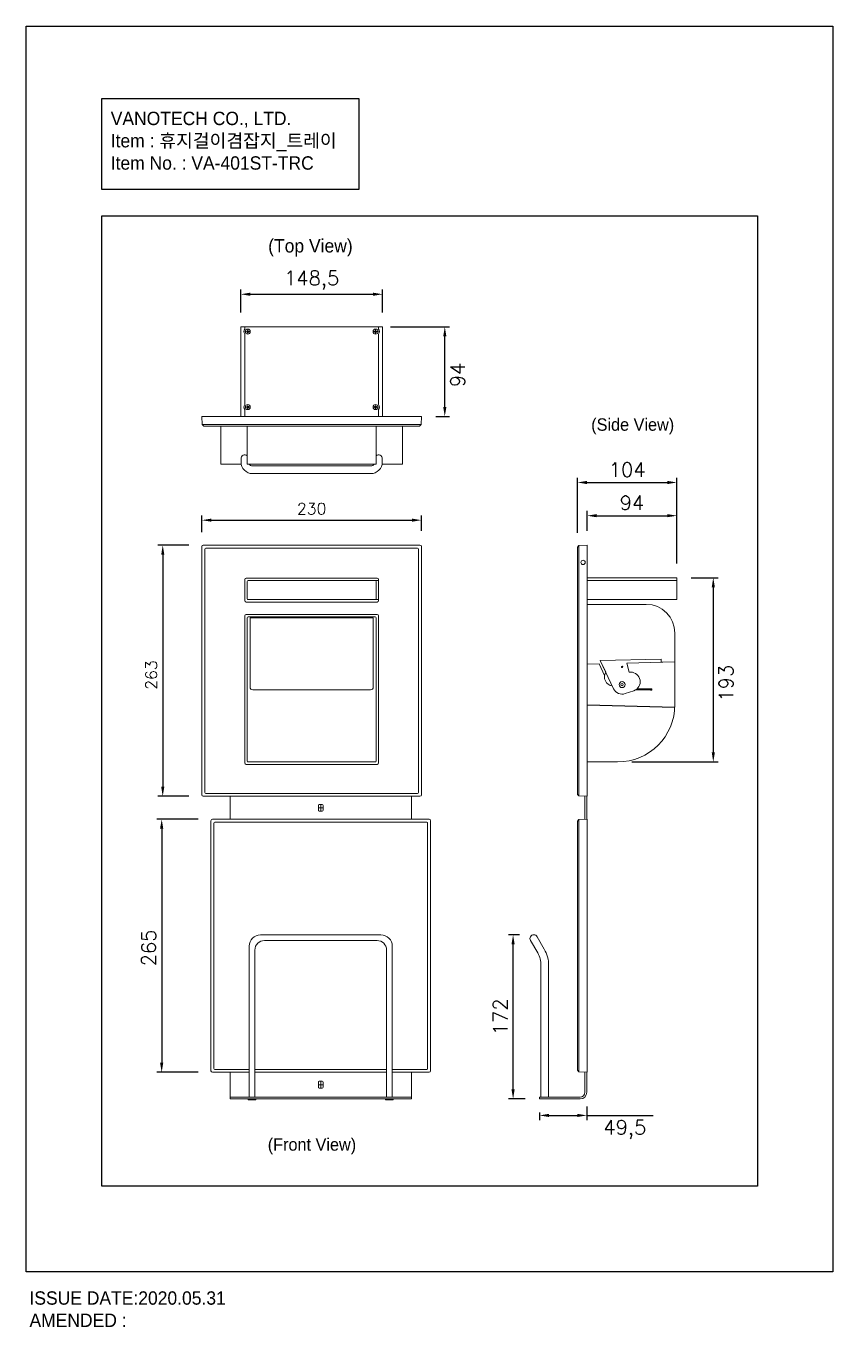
# Model space of a CAD drawing. Header units: millimetres. Extents: x 281 to 1739, y 83 to 1446.
# Drawn here: x 281 to 1126, y 83 to 1446 of the extents above; entities that cross this region are included whole.
import ezdxf

# ---------------------------------------------------------------- set-up
doc = ezdxf.new("R2010")
doc.units = ezdxf.units.MM
doc.header["$LTSCALE"] = 0.5
doc.linetypes.add('CENTER', pattern=[50.8, 31.75, -6.35, 6.35, -6.35])
doc.layers.add('외형선', color=7, linetype='Continuous')
doc.styles.get("Standard").update_dxf_attribs({"font": 'txt.shx', "bigfont": 'whgtxt.shx'})
doc.styles.add('스타일', font='', dxfattribs={"height": 20})
doc.styles.get('스타일').set_extended_font_data('Gulim')
doc.dimstyles.new('ISO-25', dxfattribs={"dimtxt": 20, "dimasz": 10, "dimexe": 5, "dimexo": 15, "dimgap": 6, "dimtad": 2, "dimtxsty": 'Standard', "dimcen": 2.5, "dimadec": 0, "dimazin": 0, "dimtfac": 1, "dimtmove": 0, "dimatfit": 3, "dimfxl": 1, "dimarcsym": 0})

# ---------------------------------------------------------------- blocks, each defined once
blk = doc.blocks.new('*D7')
at = {"color": 0, "lineweight": -2, "transparency": 16777216}
for p, q in [((465.2, 915.4), (465.2, 933.1)), ((475.2, 928.1), (685.2, 928.1)), ((695.2, 916.9), (695.2, 933.1))]:
    blk.add_line(p, q, dxfattribs=at)
at = {"color": 0, "transparency": 16777216}
for points in [[(475.2, 929.8), (475.2, 926.5), (465.2, 928.1)], [(685.2, 929.8), (685.2, 926.5), (695.2, 928.1)]]:
    blk.add_solid(points, dxfattribs=at)
at = {"layer": 'Defpoints', "color": 0, "transparency": 16777216}
for p in [(695.2, 928.1), (465.2, 900.4), (695.2, 901.9)]:
    blk.add_point(p, dxfattribs=at)
at = {"color": 7, "transparency": 16777216, "insert": (580.2, 940.1), "char_height": 12, "attachment_point": 5}
blk.add_mtext('230', dxfattribs=at)
blk = doc.blocks.new('*D22')
at = {"color": 0, "lineweight": -2, "transparency": 16777216}
for p, q in [((451.7, 901.9), (419.2, 901.9)), ((424.2, 891.9), (424.2, 648.9)), ((451.7, 638.9), (419.2, 638.9))]:
    blk.add_line(p, q, dxfattribs=at)
at = {"color": 0, "transparency": 16777216}
for points in [[(422.6, 891.9), (425.9, 891.9), (424.2, 901.9)], [(422.6, 648.9), (425.9, 648.9), (424.2, 638.9)]]:
    blk.add_solid(points, dxfattribs=at)
at = {"layer": 'Defpoints', "color": 0, "transparency": 16777216}
for p in [(466.7, 901.9), (424.2, 638.9), (466.7, 638.9)]:
    blk.add_point(p, dxfattribs=at)
at = {"color": 7, "transparency": 16777216, "insert": (412.2, 765.9), "char_height": 12, "attachment_point": 5, "rotation": 90}
blk.add_mtext('263', dxfattribs=at)
blk = doc.blocks.new('*D83')
at = {"color": 0, "lineweight": -2, "transparency": 16777216}
for p, q in [((858.8, 914.9), (858.8, 972.6)), ((868.8, 967.6), (952.8, 967.6)), ((962.8, 882.9), (962.8, 972.6))]:
    blk.add_line(p, q, dxfattribs=at)
at = {"color": 0, "transparency": 16777216}
for points in [[(868.8, 969.3), (868.8, 965.9), (858.8, 967.6)], [(952.8, 969.3), (952.8, 965.9), (962.8, 967.6)]]:
    blk.add_solid(points, dxfattribs=at)
at = {"layer": 'Defpoints', "color": 0, "transparency": 16777216}
for p in [(962.8, 967.6), (858.8, 899.9), (962.8, 867.9)]:
    blk.add_point(p, dxfattribs=at)
at = {"color": 7, "transparency": 16777216, "insert": (910.8, 981.1), "char_height": 15, "attachment_point": 5}
blk.add_mtext('104', dxfattribs=at)
blk = doc.blocks.new('*D84')
at = {"color": 0, "lineweight": -2, "transparency": 16777216}
for p, q in [((868.8, 916.9), (868.8, 937.8)), ((878.8, 932.8), (952.8, 932.8)), ((962.8, 882.9), (962.8, 937.8))]:
    blk.add_line(p, q, dxfattribs=at)
at = {"color": 0, "transparency": 16777216}
for points in [[(878.8, 934.5), (878.8, 931.2), (868.8, 932.8)], [(952.8, 934.5), (952.8, 931.2), (962.8, 932.8)]]:
    blk.add_solid(points, dxfattribs=at)
at = {"layer": 'Defpoints', "color": 0, "transparency": 16777216}
for p in [(962.8, 932.8), (868.8, 901.9), (962.8, 867.9)]:
    blk.add_point(p, dxfattribs=at)
at = {"color": 7, "transparency": 16777216, "insert": (915.8, 946.3), "char_height": 15, "attachment_point": 5}
blk.add_mtext('94', dxfattribs=at)
blk = doc.blocks.new('*D85')
at = {"color": 0, "lineweight": -2, "transparency": 16777216}
for p, q in [((977.8, 867.9), (1006, 867.9)), ((1001, 857.9), (1001, 684.9)), ((915.8, 674.9), (1006, 674.9))]:
    blk.add_line(p, q, dxfattribs=at)
at = {"color": 0, "transparency": 16777216}
for points in [[(999.4, 857.9), (1002.7, 857.9), (1001, 867.9)], [(999.4, 684.9), (1002.7, 684.9), (1001, 674.9)]]:
    blk.add_solid(points, dxfattribs=at)
at = {"layer": 'Defpoints', "color": 0, "transparency": 16777216}
for p in [(962.8, 867.9), (900.8, 674.9), (1001, 674.9)]:
    blk.add_point(p, dxfattribs=at)
at = {"color": 7, "transparency": 16777216, "insert": (1014.5, 757.4), "char_height": 15, "attachment_point": 5, "rotation": 90}
blk.add_mtext('193', dxfattribs=at)
blk = doc.blocks.new('*D86')
at = {"color": 0, "lineweight": -2, "transparency": 16777216}
for p, q in [((798, 493.9), (786.3, 493.9)), ((791.3, 331.9), (791.3, 483.9)), ((804, 321.9), (786.3, 321.9))]:
    blk.add_line(p, q, dxfattribs=at)
at = {"color": 0, "transparency": 16777216}
for points in [[(789.6, 483.9), (792.9, 483.9), (791.3, 493.9)], [(789.6, 331.9), (792.9, 331.9), (791.3, 321.9)]]:
    blk.add_solid(points, dxfattribs=at)
at = {"layer": 'Defpoints', "color": 0, "transparency": 16777216}
for p in [(791.3, 493.9), (813, 493.9), (819, 321.9)]:
    blk.add_point(p, dxfattribs=at)
at = {"color": 7, "transparency": 16777216, "insert": (777.8, 407.9), "char_height": 15, "attachment_point": 5, "rotation": 90}
blk.add_mtext('172', dxfattribs=at)
blk = doc.blocks.new('*D87')
at = {"color": 0, "lineweight": -2, "transparency": 16777216}
for p, q in [((461.2, 614.9), (418.1, 614.9)), ((423.1, 604.9), (423.1, 359.9)), ((461.2, 349.9), (418.1, 349.9))]:
    blk.add_line(p, q, dxfattribs=at)
at = {"color": 0, "transparency": 16777216}
for points in [[(421.4, 604.9), (424.8, 604.9), (423.1, 614.9)], [(421.4, 359.9), (424.8, 359.9), (423.1, 349.9)]]:
    blk.add_solid(points, dxfattribs=at)
at = {"layer": 'Defpoints', "color": 0, "transparency": 16777216}
for p in [(476.2, 614.9), (423.1, 349.9), (476.2, 349.9)]:
    blk.add_point(p, dxfattribs=at)
at = {"color": 7, "transparency": 16777216, "insert": (409.6, 480.1), "char_height": 15, "attachment_point": 5, "rotation": 90}
blk.add_mtext('265', dxfattribs=at)
blk = doc.blocks.new('*D88')
at = {"color": 0, "lineweight": -2, "transparency": 16777216}
for p, q in [((868.5, 313.9), (868.5, 299.7)), ((819, 307.9), (819, 299.7)), ((829, 304.7), (858.5, 304.7)), ((868.5, 304.7), (938, 304.7))]:
    blk.add_line(p, q, dxfattribs=at)
at = {"color": 0, "transparency": 16777216}
for points in [[(829, 306.4), (829, 303), (819, 304.7)], [(858.5, 306.4), (858.5, 303), (868.5, 304.7)]]:
    blk.add_solid(points, dxfattribs=at)
at = {"layer": 'Defpoints', "color": 0, "transparency": 16777216}
for p in [(868.5, 328.9), (819, 322.9), (868.5, 304.7)]:
    blk.add_point(p, dxfattribs=at)
at = {"color": 7, "transparency": 16777216, "insert": (908.3, 290), "char_height": 15, "attachment_point": 5}
blk.add_mtext('49,5', dxfattribs=at)
blk = doc.blocks.new('*D94')
at = {"color": 0, "lineweight": -2, "transparency": 16777216}
for p, q in [((506, 1145.6), (506, 1169.7)), ((516, 1164.7), (644.5, 1164.7)), ((654.5, 1145.6), (654.5, 1169.7))]:
    blk.add_line(p, q, dxfattribs=at)
at = {"color": 0, "transparency": 16777216}
for points in [[(516, 1166.4), (516, 1163.1), (506, 1164.7)], [(644.5, 1166.4), (644.5, 1163.1), (654.5, 1164.7)]]:
    blk.add_solid(points, dxfattribs=at)
at = {"layer": 'Defpoints', "color": 0, "transparency": 16777216}
for p in [(654.5, 1164.7), (506, 1130.6), (654.5, 1130.6)]:
    blk.add_point(p, dxfattribs=at)
at = {"color": 7, "transparency": 16777216, "insert": (580.2, 1179.5), "char_height": 15, "attachment_point": 5}
blk.add_mtext('148,5', dxfattribs=at)
blk = doc.blocks.new('*D95')
at = {"color": 0, "lineweight": -2, "transparency": 16777216}
for p, q in [((662.7, 1130.7), (724.7, 1130.7)), ((719.7, 1046.7), (719.7, 1120.7)), ((710.2, 1036.7), (724.7, 1036.7))]:
    blk.add_line(p, q, dxfattribs=at)
at = {"color": 0, "transparency": 16777216}
for points in [[(718.1, 1120.7), (721.4, 1120.7), (719.7, 1130.7)], [(718.1, 1046.7), (721.4, 1046.7), (719.7, 1036.7)]]:
    blk.add_solid(points, dxfattribs=at)
at = {"layer": 'Defpoints', "color": 0, "transparency": 16777216}
for p in [(647.7, 1130.7), (719.7, 1130.7), (695.2, 1036.7)]:
    blk.add_point(p, dxfattribs=at)
at = {"color": 7, "transparency": 16777216, "insert": (733.2, 1080.3), "char_height": 15, "attachment_point": 5, "rotation": 90}
blk.add_mtext('94', dxfattribs=at)

msp = doc.modelspace()

# ---------------------------------------------------------------- linework, layer by layer
at = {"lineweight": 20}
for p, q in [((505.999, 1130.59), (654.499, 1130.59)), ((505.999, 1036.74), (505.999, 1130.59)), ((510.249, 1128.231), (510.249, 1130.59)), ((510.249, 1049.231), (510.249, 1122.939)), ((510.249, 1049.231), (510.249, 1117.444)), ((512.249, 1125.085), (512.249, 1126.085)), ((512.749, 1126.085), (512.249, 1126.085)), ((512.749, 1125.085), (512.249, 1125.085)), ((512.749, 1126.085), (512.749, 1126.585)), ((513.749, 1126.585), (512.749, 1126.585)), ((512.749, 1124.585), (512.749, 1125.085)), ((513.749, 1124.585), (512.749, 1124.585)), ((513.749, 1126.085), (513.749, 1126.585)), ((514.249, 1126.085), (513.749, 1126.085)), ((513.749, 1124.585), (513.749, 1125.085)), ((514.249, 1125.085), (513.749, 1125.085)), ((514.249, 1125.085), (514.249, 1126.085)), ((646.249, 1125.085), (646.249, 1126.085)), ((646.749, 1126.085), (646.249, 1126.085)), ((646.749, 1125.085), (646.249, 1125.085)), ((646.749, 1126.085), (646.749, 1126.585)), ((647.749, 1126.585), (646.749, 1126.585)), ((646.749, 1124.585), (646.749, 1125.085)), ((647.749, 1124.585), (646.749, 1124.585)), ((647.749, 1126.085), (647.749, 1126.585)), ((648.249, 1126.085), (647.749, 1126.085)), ((647.749, 1124.585), (647.749, 1125.085)), ((648.249, 1125.085), (647.749, 1125.085)), ((648.249, 1125.085), (648.249, 1126.085)), ((650.249, 1128.231), (650.249, 1130.59)), ((650.249, 1049.231), (650.249, 1122.939)), ((650.249, 1049.231), (650.249, 1117.444)), ((654.499, 1036.74), (654.499, 1130.59)), ((654.249, 1036.74), (506.249, 1036.74)), ((510.249, 1043.736), (510.249, 1043.939)), ((510.249, 1036.74), (510.249, 1043.939)), ((510.249, 1036.74), (510.249, 1038.444)), ((512.249, 1046.085), (512.249, 1047.085)), ((512.749, 1047.085), (512.249, 1047.085)), ((512.749, 1046.085), (512.249, 1046.085)), ((512.749, 1047.085), (512.749, 1047.585)), ((513.749, 1047.585), (512.749, 1047.585)), ((512.749, 1045.585), (512.749, 1046.085)), ((513.749, 1045.585), (512.749, 1045.585)), ((513.749, 1047.085), (513.749, 1047.585)), ((514.249, 1047.085), (513.749, 1047.085)), ((513.749, 1045.585), (513.749, 1046.085)), ((514.249, 1046.085), (513.749, 1046.085)), ((514.249, 1046.085), (514.249, 1047.085)), ((646.249, 1046.085), (646.249, 1047.085)), ((646.749, 1047.085), (646.249, 1047.085)), ((646.749, 1046.085), (646.249, 1046.085)), ((646.749, 1047.085), (646.749, 1047.585)), ((647.749, 1047.585), (646.749, 1047.585)), ((646.749, 1045.585), (646.749, 1046.085)), ((647.749, 1045.585), (646.749, 1045.585)), ((647.749, 1047.085), (647.749, 1047.585)), ((648.249, 1047.085), (647.749, 1047.085)), ((647.749, 1045.585), (647.749, 1046.085)), ((648.249, 1046.085), (647.749, 1046.085)), ((648.249, 1046.085), (648.249, 1047.085)), ((650.249, 1043.736), (650.249, 1043.939)), ((650.249, 1036.74), (650.249, 1043.939)), ((650.249, 1036.74), (650.249, 1038.444)), ((512.749, 986.94), (512.749, 1026.74)), ((647.749, 986.94), (647.749, 1026.74)), ((465.249, 640.402), (465.249, 900.402)), ((466.749, 901.902), (693.749, 901.902)), ((695.249, 900.402), (695.249, 640.402)), ((468.249, 642.902), (468.249, 897.902)), ((469.249, 898.902), (691.249, 898.902)), ((692.249, 897.902), (692.249, 642.902)), ((510.249, 865.902), (510.249, 843.902)), ((511.749, 867.402), (648.749, 867.402)), ((512.749, 863.902), (512.749, 845.902)), ((513.749, 864.902), (646.749, 864.902)), ((646.749, 864.902), (650.249, 864.902)), ((647.749, 863.902), (647.749, 845.902)), ((650.249, 865.902), (650.249, 843.902)), ((868.815, 867.902), (962.815, 867.902)), ((868.815, 864.902), (962.815, 864.902)), ((513.749, 844.902), (646.749, 844.902)), ((646.749, 844.902), (650.249, 844.902)), ((868.815, 844.902), (962.815, 844.902)), ((511.749, 842.402), (648.749, 842.402)), ((868.815, 839.902), (930.815, 839.902)), ((510.249, 827.902), (510.249, 673.902)), ((511.749, 829.402), (648.749, 829.402)), ((512.749, 825.902), (512.749, 675.902)), ((513.749, 826.902), (646.749, 826.902)), ((515.749, 825.902), (515.749, 753.402)), ((515.749, 825.902), (644.749, 825.902)), ((644.749, 825.902), (644.749, 753.402)), ((647.749, 825.902), (647.749, 675.902)), ((650.249, 827.902), (650.249, 673.902)), ((518.749, 750.402), (641.749, 750.402)), ((511.749, 672.402), (648.749, 672.402)), ((513.749, 674.902), (646.749, 674.902)), ((868.815, 674.902), (900.815, 674.902)), ((469.249, 641.902), (485.249, 641.902)), ((485.249, 641.902), (691.249, 641.902)), ((868.815, 641.902), (868.815, 638.902)), ((466.749, 638.902), (485.249, 638.902)), ((485.249, 638.902), (693.749, 638.902)), ((494.749, 638.902), (494.749, 614.902)), ((587.249, 629.402), (587.249, 624.402)), ((588.249, 630.402), (591.249, 630.402)), ((592.249, 629.402), (592.249, 624.402)), ((684.749, 638.902), (684.749, 614.902)), ((474.749, 351.402), (474.749, 613.402)), ((476.249, 614.902), (494.749, 614.902)), ((494.749, 614.902), (703.249, 614.902)), ((588.249, 623.402), (591.249, 623.402)), ((704.749, 613.402), (704.749, 351.402)), ((477.749, 353.902), (477.749, 610.902)), ((478.749, 611.902), (494.749, 611.902)), ((494.749, 611.902), (700.749, 611.902)), ((701.749, 610.902), (701.749, 353.902)), ((526.749, 493.902), (652.749, 493.902)), ((514.749, 481.902), (514.749, 323.902)), ((520.749, 477.902), (520.749, 323.902)), ((530.749, 487.902), (648.749, 487.902)), ((658.749, 477.902), (658.749, 323.902)), ((664.749, 481.902), (664.749, 323.902)), ((476.249, 349.902), (514.749, 349.902)), ((478.749, 352.902), (514.749, 352.902)), ((494.749, 349.902), (494.749, 321.902)), ((520.749, 352.902), (658.749, 352.902)), ((520.749, 349.902), (658.749, 349.902)), ((664.749, 352.902), (700.749, 352.902)), ((664.749, 349.902), (703.249, 349.902)), ((684.749, 349.902), (684.749, 321.902)), ((587.249, 339.402), (587.249, 334.402)), ((587.249, 339.402), (587.249, 334.402)), ((587.249, 336.902), (592.249, 336.902)), ((588.249, 340.402), (591.249, 340.402)), ((588.249, 340.402), (591.249, 340.402)), ((588.249, 333.402), (591.249, 333.402)), ((588.249, 333.402), (591.249, 333.402)), ((589.749, 340.402), (589.749, 333.402)), ((592.249, 339.402), (592.249, 334.402)), ((592.249, 339.402), (592.249, 334.402)), ((494.749, 323.902), (684.749, 323.902)), ((494.749, 321.902), (684.749, 321.902)), ((513.749, 321.902), (513.749, 320.902)), ((513.749, 320.902), (521.749, 320.902)), ((521.749, 321.902), (521.749, 320.902)), ((657.749, 321.902), (657.749, 320.902)), ((657.749, 320.902), (665.749, 320.902)), ((665.749, 321.902), (665.749, 320.902))]:
    msp.add_line(p, q, dxfattribs=at)
at = {"color": 1, "linetype": 'CENTER', "lineweight": 20, "ltscale": 0.06}
for p, q in [((515.874, 1125.585), (510.624, 1125.585)), ((513.249, 1122.96), (513.249, 1128.21)), ((649.874, 1125.585), (644.624, 1125.585)), ((647.249, 1122.96), (647.249, 1128.21)), ((513.249, 1043.96), (513.249, 1049.21)), ((647.249, 1043.96), (647.249, 1049.21)), ((515.874, 1046.585), (510.624, 1046.585)), ((649.874, 1046.585), (644.624, 1046.585))]:
    msp.add_line(p, q, dxfattribs=at)
at = {"color": 1, "lineweight": 20}
for p, q in [((587.249, 626.902), (592.249, 626.902)), ((589.749, 630.402), (589.749, 623.402)), ((587.249, 336.902), (592.249, 336.902)), ((589.749, 340.402), (589.749, 333.402))]:
    msp.add_line(p, q, dxfattribs=at)
at = {"color": 3}
for points in [[(280.967, 1445.675), (1126.441, 1445.675), (1126.441, 140.832), (280.967, 140.832)], [(360.38, 1369.646), (629.631, 1369.646), (629.631, 1274.398), (360.38, 1274.398)]]:
    msp.add_lwpolyline(points, close=True, dxfattribs=at)
at = {"color": 6}
msp.add_lwpolyline([(360.38, 1246.734), (1047.455, 1246.734), (1047.455, 230.432), (360.38, 230.432)], close=True, dxfattribs=at)
at = {"lineweight": 20}
for centre in [(513.249, 1125.585), (647.249, 1125.585), (513.249, 1046.585), (647.249, 1046.585)]:
    msp.add_circle(centre, 2.625, dxfattribs=at)
for centre, radius, start, end in [((513.249, 1125.585), 4, 138.590378, 221.409622), ((647.249, 1125.585), 4, 318.590378, 41.409622), ((513.249, 1046.585), 4, 138.590378, 221.409622), ((647.249, 1046.585), 4, 318.590378, 41.409622), ((466.749, 900.402), 1.5, 90, 180), ((693.749, 900.402), 1.5, 0, 90), ((469.249, 897.902), 1, 90, 180), ((691.249, 897.902), 1, 0, 90), ((511.749, 865.902), 1.5, 90, 180), ((513.749, 863.902), 1, 90, 180), ((646.749, 863.902), 1, 0, 90), ((648.749, 865.902), 1.5, 0, 90), ((513.749, 845.902), 1, 180, 270), ((646.749, 845.902), 1, 270, 0), ((511.749, 843.902), 1.5, 180, 270), ((648.749, 843.902), 1.5, 270, 0), ((930.815, 809.902), 30, 0, 90), ((511.749, 827.902), 1.5, 90, 180), ((513.749, 825.902), 1, 90, 180), ((646.749, 825.902), 1, 0, 90), ((648.749, 827.902), 1.5, 0, 90), ((518.749, 753.402), 3, 180, 270), ((641.749, 753.402), 3, 270, 0), ((900.815, 734.902), 60, 270, 0), ((511.749, 673.902), 1.5, 180, 270), ((513.749, 675.902), 1, 180, 270), ((646.749, 675.902), 1, 270, 0), ((648.749, 673.902), 1.5, 270, 0), ((466.749, 640.402), 1.5, 180, 270), ((469.249, 642.902), 1, 180, 270), ((691.249, 642.902), 1, 270, 0), ((693.749, 640.402), 1.5, 270, 0), ((588.249, 629.402), 1, 90, 180), ((591.249, 629.402), 1, 0, 90), ((476.249, 613.402), 1.5, 90, 180), ((588.249, 624.402), 1, 180, 270), ((591.249, 624.402), 1, 270, 0), ((703.249, 613.402), 1.5, 0, 90), ((478.749, 610.902), 1, 90, 180), ((700.749, 610.902), 1, 0, 90), ((526.749, 481.902), 12, 90, 180), ((652.749, 481.902), 12, 0, 90), ((530.749, 477.902), 10, 90, 180), ((648.749, 477.902), 10, 0, 90), ((476.249, 351.402), 1.5, 180, 270), ((478.749, 353.902), 1, 180, 270), ((700.749, 353.902), 1, 270, 0), ((703.249, 351.402), 1.5, 270, 0), ((588.249, 339.402), 1, 90, 180), ((588.249, 339.402), 1, 90, 180), ((588.249, 334.402), 1, 180, 270), ((588.249, 334.402), 1, 180, 270), ((591.249, 339.402), 1, 0, 90), ((591.249, 339.402), 1, 0, 90), ((591.249, 334.402), 1, 270, 0), ((591.249, 334.402), 1, 270, 0)]:
    msp.add_arc(centre, radius, start, end, dxfattribs=at)
at = {"layer": '외형선', "lineweight": 20}
for p, q in [((695.249, 1036.74), (465.249, 1036.74)), ((465.694, 1028.238), (465.249, 1036.74)), ((695.249, 1036.74), (465.249, 1036.74)), ((694.803, 1028.238), (695.249, 1036.74)), ((465.694, 1028.238), (467.273, 1026.74)), ((694.803, 1028.238), (465.694, 1028.238)), ((693.225, 1026.74), (467.273, 1026.74)), ((485.249, 986.94), (485.249, 1026.74)), ((675.249, 986.94), (675.249, 1026.74)), ((694.803, 1028.238), (693.225, 1026.74)), ((506.409, 986.94), (485.249, 986.94)), ((506.249, 992.44), (506.249, 988.893)), ((647.749, 986.94), (512.749, 986.94)), ((642.249, 984.893), (518.249, 984.893)), ((675.249, 986.94), (654.089, 986.94)), ((654.249, 992.44), (654.249, 988.893)), ((642.249, 976.893), (518.249, 976.893)), ((860.313, 901.456), (858.815, 899.878)), ((858.815, 899.878), (858.815, 640.926)), ((860.313, 901.456), (868.815, 901.902)), ((860.313, 901.456), (860.313, 639.348)), ((868.815, 901.902), (868.815, 641.902)), ((962.815, 867.902), (962.815, 844.902)), ((960.815, 809.902), (960.815, 734.902)), ((868.815, 777.384), (881.37, 777.713)), ((868.815, 777.184), (881.464, 777.516)), ((881.37, 777.713), (887.15, 765.495)), ((882.559, 781.045), (946.515, 782.72)), ((882.559, 781.045), (896.476, 751.626)), ((882.559, 781.045), (888.362, 768.778)), ((882.559, 781.045), (888.362, 768.778)), ((910.617, 778.279), (960.815, 779.593)), ((910.617, 778.279), (912.756, 769.003)), ((946.515, 779.219), (946.515, 782.72)), ((946.515, 779.419), (960.815, 779.794)), ((912.756, 769.003), (914.443, 769.003)), ((908.796, 746.456), (917.724, 749.556)), ((919.545, 750.402), (935.942, 750.402)), ((920.942, 751.402), (935.942, 751.402)), ((868.815, 734.62), (960.815, 732.211)), ((868.815, 734.42), (960.815, 732.011)), ((860.313, 639.348), (858.815, 640.926)), ((860.313, 639.348), (868.815, 638.902)), ((866.515, 639.022), (866.515, 614.781)), ((868.515, 638.918), (868.515, 614.886)), ((860.313, 614.456), (858.815, 612.878)), ((860.313, 614.456), (868.815, 614.902)), ((860.313, 350.348), (860.313, 614.456)), ((868.815, 614.902), (868.815, 349.902)), ((858.815, 612.878), (858.815, 351.926)), ((823.96, 478.863), (816.432, 491.902)), ((817.032, 474.863), (809.504, 487.902)), ((820.515, 323.902), (820.515, 461.863)), ((828.515, 461.863), (828.515, 323.902)), ((860.313, 350.348), (858.815, 351.926)), ((860.313, 350.348), (868.815, 349.902)), ((866.515, 350.022), (866.515, 328.902)), ((868.515, 349.918), (868.515, 328.902)), ((819.015, 321.902), (819.015, 323.902)), ((819.015, 323.902), (861.515, 323.902)), ((819.015, 321.902), (861.515, 321.902)), ((820.515, 323.902), (828.515, 323.902))]:
    msp.add_line(p, q, dxfattribs=at)
for centre, radius in [((864.615, 883.902), 2.25), ((905.515, 774.402), 0.75), ((905.515, 774.402), 0.5), ((905.515, 755.902), 3.1), ((905.515, 755.902), 1.25)]:
    msp.add_circle(centre, radius, dxfattribs=at)
for centre, radius, start, end in [((510.249, 992.44), 4, 51.317813, 180), ((650.249, 992.44), 4, 0, 128.682187), ((518.249, 988.893), 12, 180, 270), ((518.249, 988.893), 4, 209.225531, 270), ((642.249, 988.893), 12, 270, 0), ((642.249, 988.893), 4, 270, 330.774469), ((896.515, 763.902), 9.5, 149.117831, 261.513243), ((914.443, 759.003), 10, 289.151659, 90), ((905.515, 755.902), 10, 205.315537, 289.151659), ((935.942, 750.902), 0.75, 221.810315, 138.189685), ((935.942, 750.902), 0.5, 270, 90), ((812.968, 489.902), 4, 30, 210), ((794.515, 461.863), 34, 0, 30), ((794.515, 461.863), 26, 0, 30), ((861.515, 328.902), 7, 270, 0), ((861.515, 328.902), 5, 270, 0)]:
    msp.add_arc(centre, radius, start, end, dxfattribs=at)

# ---------------------------------------------------------------- texts
at = {"color": 3, "char_height": 14, "width": 480.3416, "attachment_point": 1, "style": '스타일'}
for s, insert in [('\\pt56;{\\C6;VANOTECH CO., LTD.\\P\\ptz;\\C256;Item : 휴지걸이겸잡지_트레이\\PItem No. : VA-401ST-TRC}', (369.735, 1355.899)), ('{\\C256;(Top View)}', (534.691, 1222.496)), ('{\\C256;ISSUE DATE:2020.05.31\\PAMENDED : }', (284.613, 120.457))]:
    msp.add_mtext(s, dxfattribs=dict(at, insert=insert))
at = {"color": 7, "linetype": 'ByBlock', "char_height": 13, "attachment_point": 1}
for s, width, insert in [('{\\fGulim|b0|i0|c129|p50;(Side View)}', 174.32844, (873.127, 1034.783)), ('{\\fGulim|b0|i0|c129|p50;(Front View)}', 558.57284, (534.235, 280.777))]:
    msp.add_mtext_dynamic_manual_height_columns(s, width=width, gutter_width=12.5, heights=[0], dxfattribs=dict(at, insert=insert))

# ---------------------------------------------------------------- dimensions: what is measured, and where the dimension line sits
at = {"color": 5}
dim = msp.add_linear_dim(base=(654.499, 1164.724), p1=(505.999, 1130.59), p2=(654.499, 1130.59), dimstyle='ISO-25', override={"dimtxt": 15, "dimclrt": 7}, dxfattribs=at)
dim.commit()
dim.dimension.update_dxf_attribs({"geometry": '*D94', "text_midpoint": (580.249, 1179.474)})
for base, p1, p2, override, picture, middle in [((719.74, 1130.74), (695.249, 1036.74), (647.749, 1130.74), {"dimtxt": 15, "dimclrt": 7}, '*D95', (719.74, 1080.343)), ((424.231, 638.902), (466.749, 901.902), (466.749, 638.902), {"dimtxt": 12, "dimclrt": 7}, '*D22', (424.231, 765.857)), ((1001.048, 674.902), (962.815, 867.902), (900.815, 674.902), {"dimtxt": 15, "dimclrt": 7}, '*D85', (1001.048, 757.402)), ((423.098, 349.902), (476.249, 614.902), (476.249, 349.902), {"dimtxt": 15, "dimclrt": 7}, '*D87', (423.098, 480.061))]:
    dim = msp.add_linear_dim(base=base, p1=p1, p2=p2, angle=90, dimstyle='ISO-25', override=override, dxfattribs=at)
    dim.commit()
    dim.dimension.update_dxf_attribs({"geometry": picture, "text_midpoint": middle, "dimtype": 160})
for base, p1, p2, override, picture, middle in [((962.815, 967.612), (858.815, 899.878), (962.815, 867.902), {"dimtxt": 15, "dimclrt": 7}, '*D83', (910.815, 967.612)), ((962.815, 932.849), (868.815, 901.902), (962.815, 867.902), {"dimtxt": 15, "dimclrt": 7}, '*D84', (915.815, 932.849)), ((695.249, 928.13), (465.249, 900.402), (695.249, 901.902), {"dimtxt": 12, "dimclrt": 7}, '*D7', (580.249, 928.13)), ((868.515, 304.709), (819.015, 322.902), (868.515, 328.902), {"dimtxt": 15, "dimclrt": 7}, '*D88', (908.265, 304.709))]:
    dim = msp.add_linear_dim(base=base, p1=p1, p2=p2, dimstyle='ISO-25', override=override, dxfattribs=at)
    dim.commit()
    dim.dimension.update_dxf_attribs({"geometry": picture, "text_midpoint": middle, "dimtype": 160})
dim = msp.add_linear_dim(base=(791.275, 493.902), p1=(819.015, 321.902), p2=(812.968, 493.902), angle=90, dimstyle='ISO-25', override={"dimtxt": 15, "dimclrt": 7}, dxfattribs=at)
dim.commit()
dim.dimension.update_dxf_attribs({"geometry": '*D86', "text_midpoint": (777.775, 407.902)})

doc.saveas('drawing.dxf')
